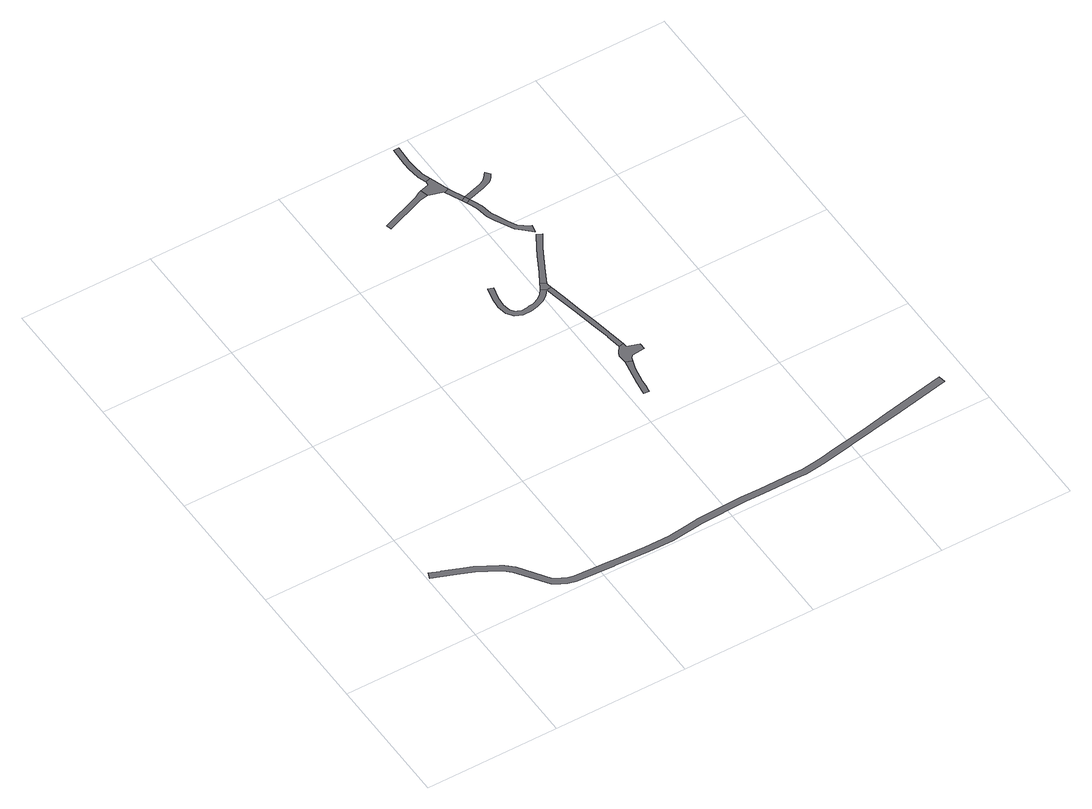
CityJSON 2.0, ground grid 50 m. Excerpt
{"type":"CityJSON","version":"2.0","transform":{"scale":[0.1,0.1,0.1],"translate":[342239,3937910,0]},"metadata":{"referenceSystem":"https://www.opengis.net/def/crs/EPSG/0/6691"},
"CityObjects":{
"road1":{"type":"Road","attributes":{"RoadStructureAttribute.sectionType":"1"},"geometry":[{"type":"MultiSurface","lod":"1","boundaries":[[[0,1,2,3,4,5,6,7,8,9,10,11,12,13,14,15,16,17,18,19,20,21,22,23,24,25,26,27,28,29,30,31,32,33,34,35,36,37,38,39,40,41,42,43,44,45,46,47,48,49,50,51,52,53,54,55,56]]]}]},
"road2":{"type":"Road","attributes":{"RoadStructureAttribute.sectionType":"1"},"geometry":[{"type":"MultiSurface","lod":"1","boundaries":[[[57,58,59,60,61,62,63,64,65,66,67]]]}]},
"road3":{"type":"Road","attributes":{"RoadStructureAttribute.sectionType":"1"},"geometry":[{"type":"MultiSurface","lod":"1","boundaries":[[[68,69,70,71,72,73,74,75,76,77,78,79,80,81,82,83,84,85,86,87,88,89,90,91,92,93,94,95,96,97,98,99,100,101,102,103,104,105,106,107,93,108]]]}]},
"road4":{"type":"Road","attributes":{"RoadStructureAttribute.sectionType":"1"},"geometry":[{"type":"MultiSurface","lod":"1","boundaries":[[[109,110,111,112,113,114,115]]]}]},
"road5":{"type":"Road","geometry":[{"type":"MultiSurface","lod":"1","boundaries":[[[116,117,100,99,118,119,57,67,120,121,122,123]]]}]},
"road6":{"type":"Road","geometry":[{"type":"MultiSurface","lod":"1","boundaries":[[[93,107,124,125,126,108]]]}]},
"road7":{"type":"Road","attributes":{"RoadStructureAttribute.sectionType":"1"},"geometry":[{"type":"MultiSurface","lod":"1","boundaries":[[[127,128,129,130,131,132,133,134,125,124]]]}]},
"road8":{"type":"Road","geometry":[{"type":"MultiSurface","lod":"1","boundaries":[[[135,136,115,114,137,138,139,140]]]}]},
"road9":{"type":"Road","attributes":{"RoadStructureAttribute.sectionType":"1"},"geometry":[{"type":"MultiSurface","lod":"1","boundaries":[[[139,138,141,142]]]}]},
"road10":{"type":"Road","geometry":[{"type":"MultiSurface","lod":"1","boundaries":[[[141,143,144,142]]]}]},
"road11":{"type":"Road","attributes":{"RoadStructureAttribute.sectionType":"1"},"geometry":[{"type":"MultiSurface","lod":"1","boundaries":[[[145,146,147,148,149,150,151,152,135,140]]]}]},
"road12":{"type":"Road","attributes":{"RoadStructureAttribute.sectionType":"1"},"geometry":[{"type":"MultiSurface","lod":"1","boundaries":[[[153,154,155,156,157,158,159,160,144,143,161,162,163,164,165,166,167,168,169,170]]]}]},
"road13":{"type":"Road","geometry":[{"type":"MultiSurface","lod":"1","boundaries":[[[171,172,173,174,175,176,177,178,179,142,144]]]}]}
},
"vertices":[
[1910,164,0],[1675,118,0],[1590,101,0],[1492,83,0],[1448,75,0],[1387,63,0],[1350,59,0],[1308,54,0],[1272,55,0],[1142,55,0],[1072,56,0],[899,49,0],[854,43,0],[777,35,0],[684,35,0],[556,41,0],[554,41,0],[416,48,0],[390,54,0],[377,62,0],[350,77,0],[275,185,0],[248,212,0],[235,219,0],[164,260,0],[161,262,0],[118,278,0],[59,300,0],[56,301,0],[17,316,0],[8,293,0],[94,260,0],[151,239,0],[223,198,0],[232,192,0],[256,169,0],[333,58,0],[360,42,0],[380,31,0],[410,24,0],[415,23,0],[553,16,0],[556,16,0],[684,10,0],[779,10,0],[900,24,0],[1073,31,0],[1142,30,0],[1272,30,0],[1309,29,0],[1352,34,0],[1390,39,0],[1497,59,0],[1506,60,0],[1594,77,0],[1686,94,0],[1915,139,0],
[1072,773,0],[1067,735,0],[1055,675,0],[1051,629,0],[1049,621,0],[1069,618,0],[1070,626,0],[1073,648,0],[1075,672,0],[1086,731,0],[1097,765,0],
[997,1180,0],[981,1167,0],[957,1157,0],[941,1154,0],[933,1152,0],[907,1151,0],[896,1156,0],[888,1159,0],[886,1163,0],[877,1175,0],[871,1205,0],[874,1241,0],[885,1287,0],[866,1292,0],[855,1245,0],[851,1204,0],[858,1168,0],[858,1167,0],[875,1143,0],[903,1131,0],[935,1132,0],[963,1138,0],[984,1146,0],[992,1149,0],[1012,1167,0],[1028,1185,0],[1038,1137,0],[1055,1054,0],[1072,967,0],[1085,901,0],[1085,899,0],[1094,844,0],[1111,847,0],[1102,905,0],[1100,917,0],[1088,979,0],[1073,1054,0],[1058,1134,0],[1048,1184,0],[1047,1188,0],[1010,1198,0],
[905,1779,0],[885,1767,0],[736,1710,0],[743,1691,0],[892,1748,0],[924,1754,0],[915,1783,0],
[1159,816,0],[1114,831,0],[1078,822,0],[1072,807,0],[1100,777,0],[1109,786,0],[1110,787,0],[1158,792,0],
[1044,1211,0],[1024,1222,0],[1016,1206,0],
[1067,1257,0],[1118,1352,0],[1152,1406,0],[1133,1415,0],[1132,1414,0],[1101,1362,0],[1085,1333,0],[1049,1266,0],
[953,1808,0],[950,1793,0],[979,1737,0],[979,1736,0],[997,1744,0],[972,1814,0],
[1006,1675,0],[1024,1683,0],
[1014,1657,0],[1032,1666,0],
[961,1845,0],[956,1888,0],[955,1916,0],[958,1985,0],[938,1986,0],[935,1916,0],[936,1886,0],[942,1840,0],
[1137,1457,0],[1118,1472,0],[1102,1486,0],[1085,1518,0],[1069,1550,0],[1058,1577,0],[1051,1619,0],[1040,1647,0],[1022,1639,0],[1031,1614,0],[1039,1571,0],[1050,1542,0],[1067,1509,0],[1086,1474,0],[1104,1457,0],[1128,1434,0],[1135,1426,0],[1142,1456,0],
[1098,1685,0],[1126,1696,0],[1136,1703,0],[1143,1712,0],[1152,1726,0],[1138,1742,0],[1122,1723,0],[1112,1714,0],[1095,1705,0]
]}
